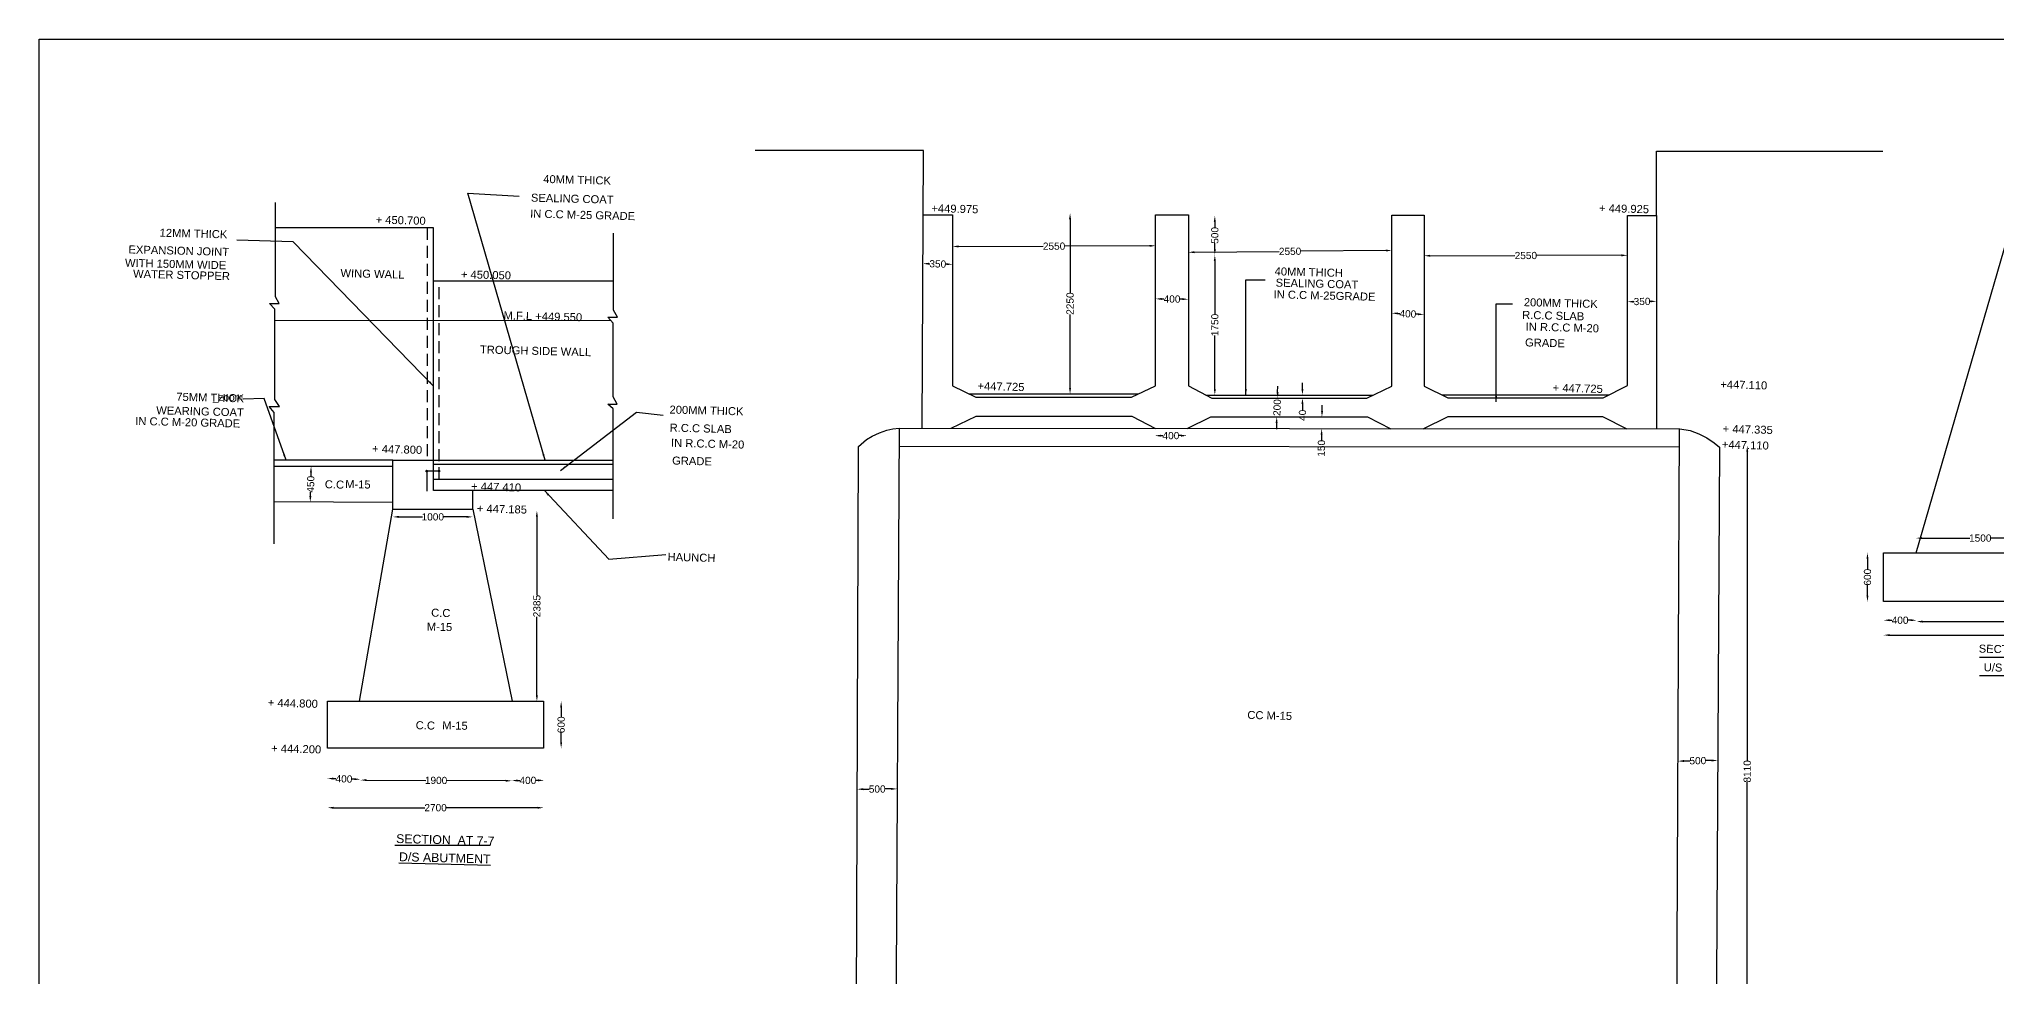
# Model space of a CAD drawing. Header units: millimetres. Extents: x 745 to 38722, y 1497 to 29572.
# Drawn here: x 745 to 25207, y 17858 to 29572 of the extents above; entities that cross this region are included whole.
import ezdxf

# ---------------------------------------------------------------- set-up
doc = ezdxf.new("R2010")
doc.units = ezdxf.units.MM
doc.header["$MEASUREMENT"] = 0
doc.linetypes.add('DASHED', pattern=[0.75, 0.5, -0.25])
for name, color, linetype in [('DIM', 7, 'Continuous'), ('DWG', 7, 'Continuous'), ('TXT', 7, 'Continuous')]:
    doc.layers.add(name, color=color, linetype=linetype)
doc.styles.get("Standard").update_dxf_attribs({"font": 'arial.ttf'})
doc.dimstyles.new('Civil', dxfattribs={"dimtxt": 90, "dimasz": 75, "dimexe": 0.1, "dimexo": 0.0625, "dimgap": 0.09, "dimtad": 0, "dimdec": 0, "dimzin": 12, "dimdsep": 46, "dimtxsty": 'Standard', "dimcen": 0.1, "dimse1": 1, "dimse2": 1, "dimaunit": 1, "dimadec": 5, "dimazin": 2, "dimtfac": 1, "dimtdec": 0, "dimtofl": 0, "dimtmove": 0, "dimatfit": 3, "dimfxl": 1, "dimfrac": 1, "dimtolj": 1, "dimtzin": 0, "dimarcsym": 0})

# ---------------------------------------------------------------- blocks, each defined once
blk = doc.blocks.new('*D2')
at = {"layer": 'Defpoints', "color": 0, "transparency": 16777216}
for p in [(5165, 23699), (6163, 23699), (6163, 23604)]:
    blk.add_point(p, dxfattribs=at)
at = {"layer": 'DIM', "color": 0, "lineweight": -2, "transparency": 16777216}
for p, q in [((5240, 23604), (5534, 23604)), ((6088, 23604), (5794, 23604))]:
    blk.add_line(p, q, dxfattribs=at)
at = {"layer": 'DIM', "color": 0, "transparency": 16777216}
for points in [[(5240, 23617), (5240, 23592), (5165, 23604)], [(6088, 23617), (6088, 23592), (6163, 23604)]]:
    blk.add_solid(points, dxfattribs=at)
at = {"layer": 'DIM', "color": 0, "transparency": 16777216, "insert": (5664, 23604), "char_height": 90, "attachment_point": 5}
blk.add_mtext('\\A1;1000', dxfattribs=at)
blk = doc.blocks.new('*D3')
at = {"layer": 'Defpoints', "color": 0, "transparency": 16777216}
for p in [(4350, 20714), (7048, 20714), (7048, 19971)]:
    blk.add_point(p, dxfattribs=at)
at = {"layer": 'DIM', "color": 0, "lineweight": -2, "transparency": 16777216}
for p, q in [((4425, 19971), (5564, 19971)), ((6973, 19971), (5834, 19971))]:
    blk.add_line(p, q, dxfattribs=at)
at = {"layer": 'DIM', "color": 0, "transparency": 16777216}
for points in [[(4425, 19983), (4425, 19958), (4350, 19971)], [(6973, 19983), (6973, 19958), (7048, 19971)]]:
    blk.add_solid(points, dxfattribs=at)
at = {"layer": 'DIM', "color": 0, "transparency": 16777216, "insert": (5699, 19971), "char_height": 90, "attachment_point": 5}
blk.add_mtext('\\A1;2700', dxfattribs=at)
blk = doc.blocks.new('*D4')
at = {"layer": 'Defpoints', "color": 0, "transparency": 16777216}
for p in [(4347, 20320), (4759, 20326), (4759, 20310)]:
    blk.add_point(p, dxfattribs=at)
at = {"layer": 'DIM', "color": 0, "lineweight": -2, "transparency": 16777216}
for p, q in [((4423, 20334), (4452, 20334)), ((4684, 20328), (4655, 20329))]:
    blk.add_line(p, q, dxfattribs=at)
at = {"layer": 'DIM', "color": 0, "transparency": 16777216}
for points in [[(4423, 20347), (4423, 20322), (4348, 20336)], [(4685, 20340), (4684, 20315), (4759, 20326)]]:
    blk.add_solid(points, dxfattribs=at)
at = {"layer": 'DIM', "color": 0, "transparency": 16777216, "insert": (4554, 20331), "char_height": 90, "attachment_point": 5, "rotation": 358.6377}
blk.add_mtext('\\A1;400', dxfattribs=at)
blk = doc.blocks.new('*D5')
at = {"layer": 'Defpoints', "color": 0, "transparency": 16777216}
for p in [(4759, 20326), (6650, 20316), (6650, 20307)]:
    blk.add_point(p, dxfattribs=at)
at = {"layer": 'DIM', "color": 0, "lineweight": -2, "transparency": 16777216}
for p, q in [((4834, 20316), (5575, 20312)), ((6575, 20307), (5835, 20311))]:
    blk.add_line(p, q, dxfattribs=at)
at = {"layer": 'DIM', "color": 0, "transparency": 16777216}
for points in [[(4834, 20329), (4834, 20304), (4759, 20316)], [(6575, 20320), (6575, 20295), (6650, 20307)]]:
    blk.add_solid(points, dxfattribs=at)
at = {"layer": 'DIM', "color": 0, "transparency": 16777216, "insert": (5705, 20312), "char_height": 90, "attachment_point": 5, "rotation": 359.7037}
blk.add_mtext('\\A1;1900', dxfattribs=at)
blk = doc.blocks.new('*D6')
at = {"layer": 'Defpoints', "color": 0, "transparency": 16777216}
for p in [(6650, 20307), (7055, 20313), (7055, 20310)]:
    blk.add_point(p, dxfattribs=at)
at = {"layer": 'DIM', "color": 0, "lineweight": -2, "transparency": 16777216}
for p, q in [((6725, 20311), (6751, 20311)), ((6980, 20313), (6954, 20312))]:
    blk.add_line(p, q, dxfattribs=at)
at = {"layer": 'DIM', "color": 0, "transparency": 16777216}
for points in [[(6725, 20323), (6725, 20298), (6650, 20310)], [(6980, 20325), (6980, 20300), (7055, 20313)]]:
    blk.add_solid(points, dxfattribs=at)
at = {"layer": 'DIM', "color": 0, "transparency": 16777216, "insert": (6852, 20312), "char_height": 90, "attachment_point": 5, "rotation": 0.4566}
blk.add_mtext('\\A1;400', dxfattribs=at)
blk = doc.blocks.new('*D7')
at = {"layer": 'Defpoints', "color": 0, "transparency": 16777216}
for p in [(7048, 21300), (7048, 20714), (7268, 20714)]:
    blk.add_point(p, dxfattribs=at)
at = {"layer": 'DIM', "color": 0, "lineweight": -2, "transparency": 16777216}
for p, q in [((7268, 21225), (7268, 21107)), ((7268, 20789), (7268, 20908))]:
    blk.add_line(p, q, dxfattribs=at)
at = {"layer": 'DIM', "color": 0, "transparency": 16777216}
for points in [[(7255, 21225), (7280, 21225), (7268, 21300)], [(7255, 20789), (7280, 20789), (7268, 20714)]]:
    blk.add_solid(points, dxfattribs=at)
at = {"layer": 'DIM', "color": 0, "transparency": 16777216, "insert": (7268, 21007), "char_height": 90, "attachment_point": 5, "rotation": 90}
blk.add_mtext('\\A1;600', dxfattribs=at)
blk = doc.blocks.new('*D8')
at = {"layer": 'Defpoints', "color": 0, "transparency": 16777216}
for p in [(4127, 24235), (4143, 24235), (4116, 23789)]:
    blk.add_point(p, dxfattribs=at)
at = {"layer": 'DIM', "color": 0, "lineweight": -2, "transparency": 16777216}
for p, q in [((4141, 24160), (4140, 24113)), ((4134, 23864), (4135, 23911))]:
    blk.add_line(p, q, dxfattribs=at)
at = {"layer": 'DIM', "color": 0, "transparency": 16777216}
for points in [[(4129, 24160), (4154, 24160), (4143, 24235)], [(4122, 23864), (4147, 23863), (4132, 23789)]]:
    blk.add_solid(points, dxfattribs=at)
at = {"layer": 'DIM', "color": 0, "transparency": 16777216, "insert": (4138, 24012), "char_height": 90, "attachment_point": 5, "rotation": 88.6315}
blk.add_mtext('\\A1;450', dxfattribs=at)
blk = doc.blocks.new('*D9')
at = {"layer": 'Defpoints', "color": 0, "transparency": 16777216}
for p in [(6965, 23681), (6971, 23681), (6971, 21300)]:
    blk.add_point(p, dxfattribs=at)
at = {"layer": 'DIM', "color": 0, "lineweight": -2, "transparency": 16777216}
for p, q in [((6965, 23606), (6965, 22626)), ((6965, 21375), (6965, 22355))]:
    blk.add_line(p, q, dxfattribs=at)
at = {"layer": 'DIM', "color": 0, "transparency": 16777216}
for points in [[(6952, 23606), (6977, 23606), (6965, 23681)], [(6952, 21375), (6977, 21375), (6965, 21300)]]:
    blk.add_solid(points, dxfattribs=at)
at = {"layer": 'DIM', "color": 0, "transparency": 16777216, "insert": (6965, 22490), "char_height": 90, "attachment_point": 5, "rotation": 90}
blk.add_mtext('\\A1;2385', dxfattribs=at)
blk = doc.blocks.new('*D10')
at = {"layer": 'Defpoints', "color": 0, "transparency": 16777216}
for p in [(10967, 20170), (11467, 20206), (11467, 20174)]:
    blk.add_point(p, dxfattribs=at)
at = {"layer": 'DIM', "color": 0, "lineweight": -2, "transparency": 16777216}
for p, q in [((11042, 20203), (11118, 20203)), ((11392, 20205), (11316, 20205))]:
    blk.add_line(p, q, dxfattribs=at)
at = {"layer": 'DIM', "color": 0, "transparency": 16777216}
for points in [[(11042, 20215), (11042, 20190), (10967, 20202)], [(11392, 20218), (11392, 20193), (11467, 20206)]]:
    blk.add_solid(points, dxfattribs=at)
at = {"layer": 'DIM', "color": 0, "transparency": 16777216, "insert": (11217, 20204), "char_height": 90, "attachment_point": 5, "rotation": 0.3994}
blk.add_mtext('\\A1;500', dxfattribs=at)
blk = doc.blocks.new('*D14')
at = {"layer": 'Defpoints', "color": 0, "transparency": 16777216}
for p in [(21222, 20562), (21720, 20571), (21720, 20562)]:
    blk.add_point(p, dxfattribs=at)
at = {"layer": 'DIM', "color": 0, "lineweight": -2, "transparency": 16777216}
for p, q in [((21298, 20555), (21372, 20556)), ((21645, 20561), (21571, 20559))]:
    blk.add_line(p, q, dxfattribs=at)
at = {"layer": 'DIM', "color": 0, "transparency": 16777216}
for points in [[(21297, 20567), (21298, 20542), (21223, 20553)], [(21645, 20573), (21645, 20548), (21720, 20562)]]:
    blk.add_solid(points, dxfattribs=at)
at = {"layer": 'DIM', "color": 0, "transparency": 16777216, "insert": (21471, 20558), "char_height": 90, "attachment_point": 5, "rotation": 0.9998}
blk.add_mtext('\\A1;500', dxfattribs=at)
blk = doc.blocks.new('*D15')
at = {"layer": 'Defpoints', "color": 0, "transparency": 16777216}
for p in [(22054, 24492), (22088, 24492), (22054, 16358)]:
    blk.add_point(p, dxfattribs=at)
at = {"layer": 'DIM', "color": 0, "lineweight": -2, "transparency": 16777216}
for p, q in [((22088, 24417), (22088, 20559)), ((22088, 16433), (22088, 20291))]:
    blk.add_line(p, q, dxfattribs=at)
at = {"layer": 'DIM', "color": 0, "transparency": 16777216}
for points in [[(22076, 24417), (22101, 24417), (22088, 24492)], [(22076, 16433), (22101, 16433), (22088, 16358)]]:
    blk.add_solid(points, dxfattribs=at)
at = {"layer": 'DIM', "color": 0, "transparency": 16777216, "insert": (22088, 20425), "char_height": 90, "attachment_point": 5, "rotation": 90}
blk.add_mtext('\\A1;8110', dxfattribs=at)
blk = doc.blocks.new('*D16')
at = {"layer": 'Defpoints', "color": 0, "transparency": 16777216}
for p in [(11788, 26751), (12158, 26742), (12159, 26759)]:
    blk.add_point(p, dxfattribs=at)
at = {"layer": 'DIM', "color": 0, "lineweight": -2, "transparency": 16777216}
for p, q in [((11863, 26766), (11874, 26766)), ((12084, 26761), (12073, 26761))]:
    blk.add_line(p, q, dxfattribs=at)
at = {"layer": 'DIM', "color": 0, "transparency": 16777216}
for points in [[(11864, 26779), (11863, 26754), (11788, 26768)], [(12084, 26774), (12084, 26749), (12159, 26759)]]:
    blk.add_solid(points, dxfattribs=at)
at = {"layer": 'DIM', "color": 0, "transparency": 16777216, "insert": (11974, 26764), "char_height": 90, "attachment_point": 5, "rotation": 358.616}
blk.add_mtext('\\A1;350', dxfattribs=at)
blk = doc.blocks.new('*D17')
at = {"layer": 'Defpoints', "color": 0, "transparency": 16777216}
for p in [(12158, 26955), (14696, 26991), (14696, 26964)]:
    blk.add_point(p, dxfattribs=at)
at = {"layer": 'DIM', "color": 0, "lineweight": -2, "transparency": 16777216}
for p, q in [((12233, 26982), (13292, 26986)), ((14621, 26990), (13562, 26987))]:
    blk.add_line(p, q, dxfattribs=at)
at = {"layer": 'DIM', "color": 0, "transparency": 16777216}
for points in [[(12233, 26995), (12233, 26970), (12158, 26982)], [(14621, 27003), (14621, 26978), (14696, 26991)]]:
    blk.add_solid(points, dxfattribs=at)
at = {"layer": 'DIM', "color": 0, "transparency": 16777216, "insert": (13427, 26986), "char_height": 90, "attachment_point": 5, "rotation": 0.2009}
blk.add_mtext('\\A1;2550', dxfattribs=at)
blk = doc.blocks.new('*D18')
at = {"layer": 'Defpoints', "color": 0, "transparency": 16777216}
for p in [(14696, 26301), (15105, 26323), (15105, 26297)]:
    blk.add_point(p, dxfattribs=at)
at = {"layer": 'DIM', "color": 0, "lineweight": -2, "transparency": 16777216}
for p, q in [((14771, 26327), (14800, 26327)), ((15030, 26324), (15002, 26324))]:
    blk.add_line(p, q, dxfattribs=at)
at = {"layer": 'DIM', "color": 0, "transparency": 16777216}
for points in [[(14771, 26339), (14771, 26314), (14696, 26328)], [(15030, 26337), (15030, 26312), (15105, 26323)]]:
    blk.add_solid(points, dxfattribs=at)
at = {"layer": 'DIM', "color": 0, "transparency": 16777216, "insert": (14901, 26326), "char_height": 90, "attachment_point": 5, "rotation": 359.3767}
blk.add_mtext('\\A1;400', dxfattribs=at)
blk = doc.blocks.new('*D19')
at = {"layer": 'Defpoints', "color": 0, "transparency": 16777216}
for p in [(13599, 27398), (13627, 27398), (13599, 25140)]:
    blk.add_point(p, dxfattribs=at)
at = {"layer": 'DIM', "color": 0, "lineweight": -2, "transparency": 16777216}
for p, q in [((13627, 27323), (13627, 26404)), ((13627, 25215), (13627, 26134))]:
    blk.add_line(p, q, dxfattribs=at)
at = {"layer": 'DIM', "color": 0, "transparency": 16777216}
for points in [[(13614, 27323), (13639, 27323), (13627, 27398)], [(13614, 25215), (13639, 25215), (13627, 25140)]]:
    blk.add_solid(points, dxfattribs=at)
at = {"layer": 'DIM', "color": 0, "transparency": 16777216, "insert": (13627, 26269), "char_height": 90, "attachment_point": 5, "rotation": 90}
blk.add_mtext('\\A1;2250', dxfattribs=at)
blk = doc.blocks.new('*D20')
at = {"layer": 'Defpoints', "color": 0, "transparency": 16777216}
for p in [(15430, 26877), (15436, 26877), (15430, 25127)]:
    blk.add_point(p, dxfattribs=at)
at = {"layer": 'DIM', "color": 0, "lineweight": -2, "transparency": 16777216}
for p, q in [((15436, 26802), (15436, 26132)), ((15436, 25202), (15436, 25872))]:
    blk.add_line(p, q, dxfattribs=at)
at = {"layer": 'DIM', "color": 0, "transparency": 16777216}
for points in [[(15423, 26802), (15448, 26802), (15436, 26877)], [(15423, 25202), (15448, 25202), (15436, 25127)]]:
    blk.add_solid(points, dxfattribs=at)
at = {"layer": 'DIM', "color": 0, "transparency": 16777216, "insert": (15436, 26002), "char_height": 90, "attachment_point": 5, "rotation": 90}
blk.add_mtext('\\A1;1750', dxfattribs=at)
blk = doc.blocks.new('*D21')
at = {"layer": 'Defpoints', "color": 0, "transparency": 16777216}
for p in [(15436, 27365), (15436, 27365), (15436, 26877)]:
    blk.add_point(p, dxfattribs=at)
at = {"layer": 'DIM', "color": 0, "lineweight": -2, "transparency": 16777216}
for p, q in [((15436, 27290), (15436, 27220)), ((15436, 26952), (15436, 27022))]:
    blk.add_line(p, q, dxfattribs=at)
at = {"layer": 'DIM', "color": 0, "transparency": 16777216}
for points in [[(15423, 27290), (15448, 27290), (15436, 27365)], [(15423, 26952), (15448, 26952), (15436, 26877)]]:
    blk.add_solid(points, dxfattribs=at)
at = {"layer": 'DIM', "color": 0, "transparency": 16777216, "insert": (15436, 27121), "char_height": 90, "attachment_point": 5, "rotation": 90}
blk.add_mtext('\\A1;500', dxfattribs=at)
blk = doc.blocks.new('*D22')
at = {"layer": 'Defpoints', "color": 0, "transparency": 16777216}
for p in [(17647, 26932), (17648, 26921), (15105, 26899)]:
    blk.add_point(p, dxfattribs=at)
at = {"layer": 'DIM', "color": 0, "lineweight": -2, "transparency": 16777216}
for p, q in [((15180, 26911), (16241, 26920)), ((17572, 26931), (16511, 26922))]:
    blk.add_line(p, q, dxfattribs=at)
at = {"layer": 'DIM', "color": 0, "transparency": 16777216}
for points in [[(15180, 26923), (15180, 26898), (15105, 26910)], [(17572, 26944), (17573, 26919), (17647, 26932)]]:
    blk.add_solid(points, dxfattribs=at)
at = {"layer": 'DIM', "color": 0, "transparency": 16777216, "insert": (16376, 26921), "char_height": 90, "attachment_point": 5, "rotation": 0.4935}
blk.add_mtext('\\A1;2550', dxfattribs=at)
blk = doc.blocks.new('*D23')
at = {"layer": 'Defpoints', "color": 0, "transparency": 16777216}
for p in [(17648, 26177), (18050, 26133), (18051, 26160)]:
    blk.add_point(p, dxfattribs=at)
at = {"layer": 'DIM', "color": 0, "lineweight": -2, "transparency": 16777216}
for p, q in [((17721, 26146), (17747, 26145)), ((17975, 26136), (17949, 26137))]:
    blk.add_line(p, q, dxfattribs=at)
at = {"layer": 'DIM', "color": 0, "transparency": 16777216}
for points in [[(17722, 26159), (17721, 26134), (17646, 26149)], [(17975, 26148), (17974, 26123), (18050, 26133)]]:
    blk.add_solid(points, dxfattribs=at)
at = {"layer": 'DIM', "color": 0, "transparency": 16777216, "insert": (17848, 26141), "char_height": 90, "attachment_point": 5, "rotation": 357.669}
blk.add_mtext('\\A1;400', dxfattribs=at)
blk = doc.blocks.new('*D24')
at = {"layer": 'Defpoints', "color": 0, "transparency": 16777216}
for p in [(20592, 26910), (18051, 26905), (20592, 26872)]:
    blk.add_point(p, dxfattribs=at)
at = {"layer": 'DIM', "color": 0, "lineweight": -2, "transparency": 16777216}
for p, q in [((18126, 26867), (19186, 26869)), ((20517, 26872), (19457, 26870))]:
    blk.add_line(p, q, dxfattribs=at)
at = {"layer": 'DIM', "color": 0, "transparency": 16777216}
for points in [[(18126, 26879), (18126, 26854), (18051, 26867)], [(20517, 26884), (20517, 26859), (20592, 26872)]]:
    blk.add_solid(points, dxfattribs=at)
at = {"layer": 'DIM', "color": 0, "transparency": 16777216, "insert": (19322, 26869), "char_height": 90, "attachment_point": 5, "rotation": 0.1235}
blk.add_mtext('\\A1;2550', dxfattribs=at)
blk = doc.blocks.new('*D25')
at = {"layer": 'Defpoints', "color": 0, "transparency": 16777216}
for p in [(20592, 26314), (20954, 26319), (20955, 26297)]:
    blk.add_point(p, dxfattribs=at)
at = {"layer": 'DIM', "color": 0, "lineweight": -2, "transparency": 16777216}
for p, q in [((20667, 26293), (20674, 26293)), ((20880, 26296), (20873, 26296))]:
    blk.add_line(p, q, dxfattribs=at)
at = {"layer": 'DIM', "color": 0, "transparency": 16777216}
for points in [[(20667, 26305), (20668, 26280), (20592, 26292)], [(20880, 26309), (20880, 26284), (20955, 26297)]]:
    blk.add_solid(points, dxfattribs=at)
at = {"layer": 'DIM', "color": 0, "transparency": 16777216, "insert": (20774, 26295), "char_height": 90, "attachment_point": 5, "rotation": 0.8653}
blk.add_mtext('\\A1;350', dxfattribs=at)
blk = doc.blocks.new('*D26')
at = {"layer": 'Defpoints', "color": 0, "transparency": 16777216}
for p in [(16173, 25089), (16165, 24853), (16210, 24852)]:
    blk.add_point(p, dxfattribs=at)
at = {"layer": 'DIM', "color": 0, "lineweight": -2, "transparency": 16777216}
for p, q in [((16220, 25162), (16223, 25237)), ((16208, 24777), (16205, 24702))]:
    blk.add_line(p, q, dxfattribs=at)
at = {"layer": 'DIM', "color": 0, "transparency": 16777216}
for points in [[(16208, 25163), (16233, 25162), (16218, 25088)], [(16195, 24777), (16220, 24776), (16210, 24852)]]:
    blk.add_solid(points, dxfattribs=at)
at = {"layer": 'DIM', "color": 0, "transparency": 16777216, "insert": (16214, 24970), "char_height": 90, "attachment_point": 5, "rotation": 88.1277}
blk.add_mtext('\\A1;200', dxfattribs=at)
blk = doc.blocks.new('*D27')
at = {"layer": 'Defpoints', "color": 0, "transparency": 16777216}
for p in [(16722, 24707), (16725, 24853), (16771, 24706)]:
    blk.add_point(p, dxfattribs=at)
at = {"layer": 'DIM', "color": 0, "lineweight": -2, "transparency": 16777216}
for p, q in [((16775, 24927), (16776, 25002)), ((16770, 24631), (16769, 24556))]:
    blk.add_line(p, q, dxfattribs=at)
at = {"layer": 'DIM', "color": 0, "transparency": 16777216}
for points in [[(16763, 24928), (16788, 24927), (16774, 24852)], [(16757, 24631), (16782, 24631), (16771, 24706)]]:
    blk.add_solid(points, dxfattribs=at)
at = {"layer": 'DIM', "color": 0, "transparency": 16777216, "insert": (16767, 24461), "char_height": 90, "attachment_point": 5, "rotation": 88.9972}
blk.add_mtext('\\A1;150', dxfattribs=at)
blk = doc.blocks.new('*D28')
at = {"layer": 'Defpoints', "color": 0, "transparency": 16777216}
for p in [(16523, 25127), (16523, 25089), (16531, 25089)]:
    blk.add_point(p, dxfattribs=at)
at = {"layer": 'DIM', "color": 0, "lineweight": -2, "transparency": 16777216}
for p, q in [((16531, 25202), (16531, 25277)), ((16531, 25014), (16531, 24939))]:
    blk.add_line(p, q, dxfattribs=at)
at = {"layer": 'DIM', "color": 0, "transparency": 16777216}
for points in [[(16518, 25202), (16543, 25202), (16531, 25127)], [(16518, 25014), (16543, 25014), (16531, 25089)]]:
    blk.add_solid(points, dxfattribs=at)
at = {"layer": 'DIM', "color": 0, "transparency": 16777216, "insert": (16531, 24873), "char_height": 90, "attachment_point": 5, "rotation": 90}
blk.add_mtext('\\A1;40', dxfattribs=at)
blk = doc.blocks.new('*D29')
at = {"layer": 'Defpoints', "color": 0, "transparency": 16777216}
for p in [(14686, 24630), (15088, 24630), (15088, 24619)]:
    blk.add_point(p, dxfattribs=at)
at = {"layer": 'DIM', "color": 0, "lineweight": -2, "transparency": 16777216}
for p, q in [((14761, 24619), (14786, 24619)), ((15013, 24619), (14988, 24619))]:
    blk.add_line(p, q, dxfattribs=at)
at = {"layer": 'DIM', "color": 0, "transparency": 16777216}
for points in [[(14761, 24631), (14761, 24606), (14686, 24619)], [(15013, 24631), (15013, 24606), (15088, 24619)]]:
    blk.add_solid(points, dxfattribs=at)
at = {"layer": 'DIM', "color": 0, "transparency": 16777216, "insert": (14887, 24619), "char_height": 90, "attachment_point": 5}
blk.add_mtext('\\A1;400', dxfattribs=at)
blk = doc.blocks.new('*D30')
at = {"layer": 'Defpoints', "color": 0, "transparency": 16777216}
for p in [(23792, 22546), (27099, 22546), (27099, 22127)]:
    blk.add_point(p, dxfattribs=at)
at = {"layer": 'DIM', "color": 0, "lineweight": -2, "transparency": 16777216}
for p, q in [((23868, 22127), (25311, 22127)), ((27024, 22127), (25580, 22127))]:
    blk.add_line(p, q, dxfattribs=at)
at = {"layer": 'DIM', "color": 0, "transparency": 16777216}
for points in [[(23868, 22140), (23868, 22115), (23792, 22127)], [(27024, 22140), (27024, 22115), (27099, 22127)]]:
    blk.add_solid(points, dxfattribs=at)
at = {"layer": 'DIM', "color": 0, "transparency": 16777216, "insert": (25446, 22127), "char_height": 90, "attachment_point": 5}
blk.add_mtext('\\A1;3300', dxfattribs=at)
blk = doc.blocks.new('*D31')
at = {"layer": 'Defpoints', "color": 0, "transparency": 16777216}
for p in [(23792, 22546), (24204, 22546), (24204, 22313)]:
    blk.add_point(p, dxfattribs=at)
at = {"layer": 'DIM', "color": 0, "lineweight": -2, "transparency": 16777216}
for p, q in [((23868, 22313), (23897, 22313)), ((24129, 22313), (24099, 22313))]:
    blk.add_line(p, q, dxfattribs=at)
at = {"layer": 'DIM', "color": 0, "transparency": 16777216}
for points in [[(23868, 22326), (23868, 22301), (23792, 22313)], [(24129, 22326), (24129, 22301), (24204, 22313)]]:
    blk.add_solid(points, dxfattribs=at)
at = {"layer": 'DIM', "color": 0, "transparency": 16777216, "insert": (23998, 22313), "char_height": 90, "attachment_point": 5}
blk.add_mtext('\\A1;400', dxfattribs=at)
blk = doc.blocks.new('*D32')
at = {"layer": 'Defpoints', "color": 0, "transparency": 16777216}
for p in [(24204, 22313), (26698, 22313), (26698, 22296)]:
    blk.add_point(p, dxfattribs=at)
at = {"layer": 'DIM', "color": 0, "lineweight": -2, "transparency": 16777216}
for p, q in [((24279, 22296), (25316, 22296)), ((26623, 22296), (25586, 22296))]:
    blk.add_line(p, q, dxfattribs=at)
at = {"layer": 'DIM', "color": 0, "transparency": 16777216}
for points in [[(24279, 22309), (24279, 22284), (24204, 22296)], [(26623, 22309), (26623, 22284), (26698, 22296)]]:
    blk.add_solid(points, dxfattribs=at)
at = {"layer": 'DIM', "color": 0, "transparency": 16777216, "insert": (25451, 22296), "char_height": 90, "attachment_point": 5}
blk.add_mtext('\\A1;2500', dxfattribs=at)
blk = doc.blocks.new('*D34')
at = {"layer": 'Defpoints', "color": 0, "transparency": 16777216}
for p in [(23591, 23156), (23792, 23156), (23792, 22546)]:
    blk.add_point(p, dxfattribs=at)
at = {"layer": 'DIM', "color": 0, "lineweight": -2, "transparency": 16777216}
for p, q in [((23591, 23082), (23591, 22951)), ((23591, 22621), (23591, 22752))]:
    blk.add_line(p, q, dxfattribs=at)
at = {"layer": 'DIM', "color": 0, "transparency": 16777216}
for points in [[(23578, 23082), (23603, 23082), (23591, 23156)], [(23578, 22621), (23603, 22621), (23591, 22546)]]:
    blk.add_solid(points, dxfattribs=at)
at = {"layer": 'DIM', "color": 0, "transparency": 16777216, "insert": (23591, 22851), "char_height": 90, "attachment_point": 5, "rotation": 90}
blk.add_mtext('\\A1;600', dxfattribs=at)
blk = doc.blocks.new('*D35')
at = {"layer": 'Defpoints', "color": 0, "transparency": 16777216}
for p in [(25802, 23339), (24199, 23156), (25802, 23156)]:
    blk.add_point(p, dxfattribs=at)
at = {"layer": 'DIM', "color": 0, "lineweight": -2, "transparency": 16777216}
for p, q in [((24274, 23339), (24870, 23339)), ((25727, 23339), (25131, 23339))]:
    blk.add_line(p, q, dxfattribs=at)
at = {"layer": 'DIM', "color": 0, "transparency": 16777216}
for points in [[(24274, 23352), (24274, 23327), (24199, 23339)], [(25727, 23352), (25727, 23327), (25802, 23339)]]:
    blk.add_solid(points, dxfattribs=at)
at = {"layer": 'DIM', "color": 0, "transparency": 16777216, "insert": (25000, 23339), "char_height": 90, "attachment_point": 5}
blk.add_mtext('\\A1;1500', dxfattribs=at)

msp = doc.modelspace()

# ---------------------------------------------------------------- linework, layer by layer
msp.add_lwpolyline([(38721.6, 1496.9), (745.3, 1496.9), (745.3, 29572.3), (38721.6, 29572.3)], close=True)
at = {"layer": 'DWG'}
for points in [[(24199, 23156.5), (25825, 28756.5), (27679.5, 28756.5)], [(11777.1, 24711.4), (11795.5, 28180), (9693.5, 28180)], [(20954.5, 27368), (20954.5, 28175)], [(20954.5, 28175), (23782.5, 28175)], [(3682.9, 23268.2), (3682.9, 24907.8), (3621.3, 24981.4), (3747.7, 24981.4), (3689.8, 25070.9), (3689.8, 26198.8), (3624, 26270.1), (3745.9, 26270.1), (3696.7, 26353), (3696.7, 27530.5)], [(7916.9, 23933.3), (5673.1, 23933.3), (5673.1, 27214.4), (3696.7, 27214.4)], [(11791.3, 27377.5), (12158.5, 27377.5), (12158.5, 25240.5), (12449.5, 25098), (14394, 25098), (14696, 25243.5), (14696, 27378.5), (15105, 27378.5), (15105, 25240.5), (15397.5, 25089), (17337, 25089), (17647.5, 25237.5), (17647.5, 27373), (18051, 27373), (18051, 25237.5), (18347.5, 25092.5), (20289, 25092.5), (20592, 25244.5), (20592, 27368), (20954.5, 27368), (20954.5, 24702.6)], [(7916.9, 23577.9), (7916.9, 24952.9), (7851.3, 25012), (7969.6, 25012), (7918.2, 25104), (7918.2, 26026.3), (7853.2, 26097.4), (7971.3, 26097.4), (7920.9, 26185.8), (7920.9, 27150.6)], [(5673.1, 26554), (7920.9, 26554)], [(3689.8, 26058), (7887.5, 26059.8)], [(12364.1, 25139.8), (14480.8, 25139.8)], [(15325, 25126.5), (17415.5, 25126.5)], [(18271.1, 25129.9), (20363.5, 25129.9)], [(10954.2, 16357.7), (10982.4, 24483.5), (11083.8, 24572.6), (11155.9, 24614.1), (11243.8, 24655.6), (11335.5, 24686.1), (11411.2, 24705.6), (11493, 24711.7), (21244.1, 24702.3), (21373.3, 24681.4), (21481.6, 24640.9), (21584.9, 24590.5), (21676, 24530.3), (21740, 24475), (21697.9, 16357.7)], [(11493, 24711.7), (11445.2, 16357.7)], [(12141.9, 24711.1), (12454.2, 24861.1), (14400.2, 24861.1), (14694.5, 24708.6)], [(15092.1, 24708.2), (15386.3, 24853.3), (17342.7, 24853.3), (17634.3, 24705.8)], [(18038.6, 24705.4), (18352.8, 24859.4), (20279.7, 24859.4), (20585.5, 24703)], [(21240.1, 24475.8), (11491.7, 24484.2)], [(21203.6, 16357.7), (21241.1, 24702.3)], [(5165.3, 24312.9), (3682.9, 24312.9)], [(5165.3, 24235.4), (3682.9, 24235.4)], [(5165.3, 23698.9), (5165.3, 24312.9)], [(5165.3, 24312.9), (5673.1, 24312.9)], [(5673.1, 24312.9), (7916.9, 24312.9)], [(5673.1, 24263.6), (7916.9, 24263.6)], [(5588.2, 24165.5), (5588.2, 23923.5)], [(5730.1, 24176.2), (5597.5, 24173.7)], [(5673.1, 24074), (7916.9, 24074)], [(5165.3, 23785.4), (3682.9, 23790.7)], [(6163, 23698.9), (6163, 23933.3)], [(4748.1, 21300.1), (5165.3, 23698.9), (6163, 23698.9), (6655.6, 21300.1)]]:
    msp.add_lwpolyline(points, dxfattribs=at)
at = {"layer": 'DWG', "linetype": 'DASHED', "ltscale": 300}
for points in [[(5595.6, 27214.4), (5595.6, 24312.9)], [(5741.9, 24074), (5741.9, 26554)]]:
    msp.add_lwpolyline(points, dxfattribs=at)
at = {"layer": 'DWG'}
for points in [[(23792.5, 23156.5), (27099, 23156.5), (27099, 22546), (23792.5, 22546)], [(4349.5, 21300.1), (7047.8, 21300.1), (7047.8, 20714.1), (4349.5, 20714.1)]]:
    msp.add_lwpolyline(points, close=True, dxfattribs=at)
for centre in [(5587.1, 24176.1), (5740.7, 24177)]:
    msp.add_circle(centre, 10.6, dxfattribs=at)
at = {"layer": 'TXT'}
for p, q in [((24990, 21852.3), (26108, 21852.3)), ((24990, 21623), (26137, 21623)), ((5187.7, 19503.7), (6380, 19503.7))]:
    msp.add_line(p, q, dxfattribs=at)

# ---------------------------------------------------------------- texts
for s, height, p in [('SEALING COAT', 100, (6889, 27542.7)), ('40MM THICK', 100, (7043.1, 27776.1)), ('IN C.C M-25 GRADE', 100, (6879.4, 27343.9)), ('+449.975', 100, (11893, 27411.3)), ('+ 449.925', 100, (20235.1, 27412.9)), ('12MM THICK', 100, (2249.9, 27105.1)), ('+ 450.700', 100, (4948.7, 27268.7)), ('EXPANSION JOINT', 100, (1860.5, 26896.2)), ('WITH 150MM WIDE', 100, (1816.8, 26729.2)), ('WATER STOPPER', 100, (1918.3, 26592.3)), ('WING WALL', 100, (4509.8, 26600.8)), ('+ 450.050', 100, (6014.4, 26586.1)), ('40MM THICH', 100, (16181.8, 26623)), ('IN C.C M-25GRADE', 100, (16168.9, 26335.8)), ('SEALING COAT', 100, (16194.6, 26481.5)), ('R.C.C SLAB', 100, (19274.6, 26078.8)), ('200MM THICK', 100, (19295.6, 26237.3)), ('M.F.L +449.550', 100, (6547.2, 26072.5)), ('IN R.C.C M-20', 100, (19318.6, 25932.1)), ('TROUGH SIDE WALL', 100, (6252.6, 25646.6)), ('GRADE', 100, (19311.1, 25734.8)), ('+447.725', 100, (12469.2, 25190.7)), ('+ 447.725', 100, (19657.1, 25168.3)), ('+447.110', 100, (21750.8, 25211)), ('WEARING COAT', 100, (2207.2, 24886.7)), ('75MM THICK', 100, (2458.3, 25055.8)), ('200MM THICK', 100, (8621.3, 24895.5)), ('IN C.C M-20 GRADE', 100, (1944.7, 24753.6)), ('R.C.C SLAB', 100, (8622.4, 24670.1)), ('+ 447.335', 100, (21781.1, 24655.8)), ('+ 447.800', 100, (4904.8, 24406.5)), ('IN R.C.C M-20', 100, (8639.4, 24480.3)), ('+447.110', 100, (21770.1, 24459.1)), ('GRADE', 100, (8653.3, 24258.9)), ('C.C', 100, (4313.6, 23962.7)), ('M-15', 100, (4568.1, 23965.7)), ('+ 447.410', 100, (6141.5, 23936.5)), ('+ 447.185', 100, (6214.2, 23660.5)), ('HAUNCH', 100, (8596.9, 23055.7)), ('M-15', 100, (5587.3, 22185.1)), ('C.C', 100, (5642.3, 22358.4)), ('SECTION AT 1-1', 100, (24979.9, 21909.6)), ('U/S WING WALL', 100, (25042.5, 21676.6)), ('+ 444.800', 100, (3601.7, 21234.5)), ('C.C', 100, (5449.3, 20952.7)), ('M-15', 100, (5780.8, 20951.9)), ('CC M-15', 100, (15841, 21081)), ('+ 444.200', 100, (3643.3, 20664.3)), ('SECTION  AT 7-7', 110, (5204.6, 19530.8)), ('%%UD/S ABUTMENT', 110, (5240.9, 19304.1))]:
    msp.add_text(s, height=height, rotation=358.54528, dxfattribs=at).set_placement(p)
at = {"layer": 'TXT', "insert": (3294.1, 25028.9), "char_height": 90, "attachment_point": 9}
msp.add_mtext("\\A1;'_zoom ", dxfattribs=at)

# ---------------------------------------------------------------- dimensions: what is measured, and where the dimension line sits
at = {"layer": 'DIM'}
for p1, p2, distance, text, picture, middle in [((13599.5, 25139.8), (13599.5, 27397.6), -27.4, '2250', '*D19', (13626.9, 26268.7)), ((15435.8, 26877.4), (15435.8, 27364.7), 0, '500', '*D21', (15435.8, 27121.1)), ((12158.5, 26955.1), (14696, 26964), 26.7, '2550', '*D17', (13427.2, 26986.3)), ((15105, 26899.2), (17647.5, 26921.1), 10.9, '2550', '*D22', (16376.2, 26921.1)), ((18051, 26905), (20592, 26910.5), -38.3, '2550', '*D24', (19321.6, 26869.4)), ((11787.9, 26750.5), (12158.5, 26741.6), 17.8, '350', '*D16', (11973.6, 26763.8)), ((15430.3, 25126.5), (15430.3, 26877.4), -5.5, '1750', '*D20', (15435.8, 26002)), ((14696, 26301.1), (15105, 26296.6), 26.7, '400', '*D18', (14900.8, 26325.5)), ((17647.5, 26176.6), (18051, 26160.1), -27.4, '400', '*D23', (17848.1, 26141)), ((20592, 26313.7), (20954.5, 26319.2), -21.9, '350', '*D25', (20773.6, 26294.5)), ((16172.7, 25089), (16165, 24853.3), 45.3, '200', '*D26', (16214.2, 24969.7)), ((16523.3, 25126.5), (16523.3, 25089), 7.6, '40', '*D28', (16530.9, 24872.8)), ((16725, 24853.3), (16722.4, 24706.7), 48.8, '150', '*D27', (16766.9, 24460.7)), ((14686.2, 24630.1), (15087.6, 24630.1), -11.5, '400', '*D29', (14886.9, 24618.6)), ((22054.4, 16357.7), (22054.4, 24492.4), -34, '8110', '*D15', (22088.4, 20425)), ((4116.4, 23789.1), (4127, 24235.4), -15.9, '450', '*D8', (4137.6, 24011.9)), ((5165.3, 23698.9), (6163, 23698.9), -94.6, '1000', '*D2', (5664.2, 23604.3)), ((6970.8, 21300.1), (6970.8, 23680.8), 6, '2385', '*D9', (6964.8, 22490.5)), ((24199, 23156.5), (25801.9, 23156.5), 182.7, '1500', '*D35', (25000.4, 23339.2)), ((23792.5, 22546), (23792.5, 23156.5), 201.6, '600', '*D34', (23590.9, 22851.2)), ((23792.5, 22546), (27099, 22546), -418.6, '3300', '*D30', (25445.8, 22127.4)), ((23792.5, 22546), (24203.9, 22546), -232.9, '400', '*D31', (23998.2, 22313.1)), ((24203.9, 22313.1), (26698.1, 22313.1), -16.9, '2500', '*D32', (25451, 22296.3)), ((7047.8, 21300.1), (7047.8, 20714.1), 220.2, '600', '*D7', (7268, 21007.1)), ((4349.5, 20714.1), (7047.8, 20714.1), -743.5, '2700', '*D3', (5698.6, 19970.7)), ((21222.5, 20562.1), (21719.8, 20570.8), -8.8, '500', '*D14', (21471.3, 20557.7)), ((4347.5, 20319.7), (4759, 20309.9), 16.3, '400', '*D4', (4553.6, 20331.1)), ((4759.4, 20326.2), (6649.9, 20316.4), -9.8, '1900', '*D5', (5704.6, 20311.6)), ((6649.9, 20306.7), (7054.9, 20309.9), 3.2, '400', '*D6', (6852.4, 20311.5))]:
    dim = msp.add_aligned_dim(p1=p1, p2=p2, distance=distance, text=text, dimstyle='Civil', dxfattribs=at)
    dim.commit()
    dim.dimension.update_dxf_attribs({"geometry": picture, "text_midpoint": middle})
dim = msp.add_aligned_dim(p1=(10967.4, 20170.1), p2=(11467.1, 20173.6), distance=32.3, dimstyle='Civil', dxfattribs=at)
dim.commit()
dim.dimension.update_dxf_attribs({"geometry": '*D10', "text_midpoint": (11217, 20204.1)})

# ---------------------------------------------------------------- leaders
for points in [[(15823.8, 25126.5), (15823.8, 26563.7), (16066.4, 26563.7)], [(18950.1, 25039.5), (18950.1, 26266.4), (19154, 26266.4)]]:
    msp.add_leader(points, dimstyle='Civil', override={"dimgap": 0.09, "dimtad": 0})
at = {"layer": 'TXT'}
for points in [[(7066.1, 24312.9), (6100.7, 27647.8), (6741.2, 27610.7)], [(5673.1, 25239), (3921.2, 27041.5), (3215, 27062.9)], [(7259.5, 24184), (8208.3, 24914.2), (8543.2, 24875.2)], [(7058.6, 23933.3), (7862.3, 23074.7), (8576.7, 23136)]]:
    msp.add_leader(points, dimstyle='Civil', override={"dimgap": 0.09, "dimtad": 0}, dxfattribs=at)
at = {"layer": 'TXT', "annotation_type": 0, "has_hookline": 1, "hookline_direction": 1, "text_width": 387.7}
msp.add_leader([(3829.8, 24312.9), (3557.3, 25083.2), (3294.2, 25073.9)], dimstyle='Civil', override={"dimgap": 0.09, "dimtad": 0}, dxfattribs=at)

doc.saveas('drawing.dxf')
